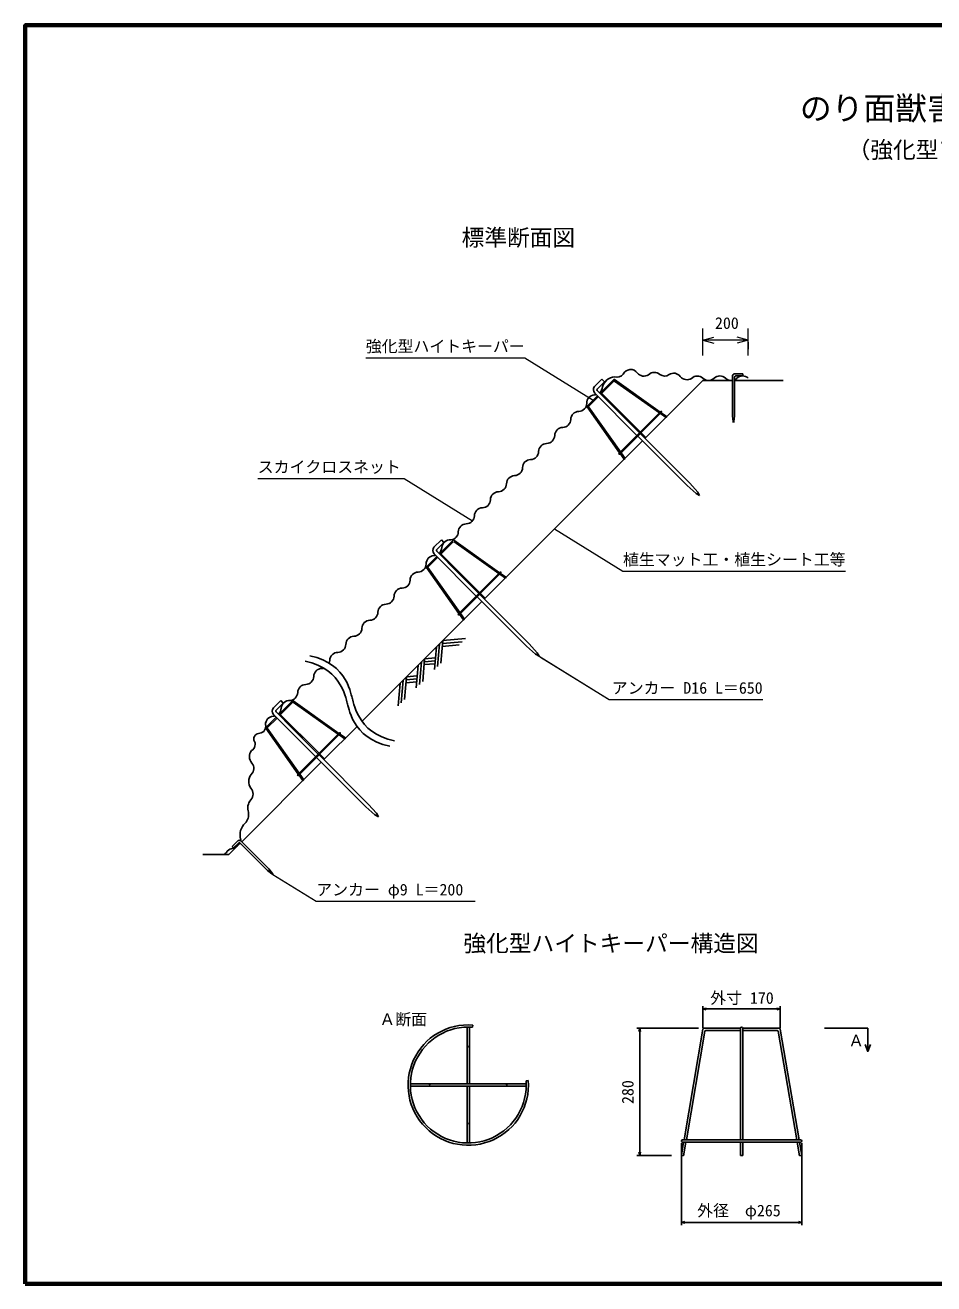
# Model space of a CAD drawing. Units: millimetres, scale not verified. Extents: x 400 to 16400, y 400 to 11650.
# Drawn here: x 400 to 8400, y 400 to 11480 of the extents above; entities that cross this region are included whole.
import ezdxf
from ezdxf.enums import TextEntityAlignment as Align

# ---------------------------------------------------------------- set-up
doc = ezdxf.new("R2010")
doc.units = ezdxf.units.MM
doc.header["$LTSCALE"] = 40
doc.layers.add('C-BMK-HTXT', color=7, linetype='Continuous')
doc.layers.add('C-TTL-TXT', color=7, linetype='Continuous')
for name, color, linetype, lineweight in [('C-STR', 7, 'Continuous', 25), ('C-STR-DIM', 1, 'Continuous', 13), ('C-STR-HTXT', 1, 'Continuous', 13), ('C-TTL-LINE', 7, 'Continuous', 25)]:
    doc.layers.add(name, color=color, linetype=linetype, lineweight=lineweight)
doc.styles.add('ＭＳ ゴシック', font='')
doc.styles.get('ＭＳ ゴシック').set_extended_font_data('MS Gothic')

msp = doc.modelspace()

# ---------------------------------------------------------------- linework, layer by layer
at = {"layer": 'C-STR'}
for p, q in [((5413.35, 8298.56), (5478.28, 8363.49)), ((5436.64, 8276.59), (5500.91, 8340.86)), ((5468.44, 8246.06), (5582.42, 8360.04)), ((5583.28, 8346.76), (5475.51, 8238.98)), ((5500.91, 8340.86), (5478.28, 8363.49)), ((5991.18, 8074.42), (5587.39, 8360.59)), ((6366.48, 8352.14), (5857.34, 7843)), ((6366.48, 8352.14), (6606.48, 8352.14)), ((6606.48, 8352.14), (6628.48, 8352.14)), ((6628.48, 8393.78), (6628.48, 8042.36)), ((6646.48, 8382.36), (6646.48, 8042.36)), ((6646.48, 8352.14), (7073.35, 8352.14)), ((6651.52, 8411.55), (6717.41, 8411.55)), ((6717.41, 8392.33), (6657.29, 8392.33)), ((6666.48, 8352.14), (6726.48, 8352.14)), ((6717.41, 8392.33), (6717.41, 8411.55)), ((5347.38, 8125), (5438.74, 8216.36)), ((5414.62, 8240.48), (5785.93, 7869.16)), ((5437.24, 8263.11), (5808.55, 7891.8)), ((5460.86, 8239.49), (5808.55, 7891.8)), ((5467.93, 8246.56), (5815.63, 7898.87)), ((5633.04, 7716.28), (5346.83, 8120.03)), ((5635.33, 7704.43), (6003.01, 8072.11)), ((5785.93, 7869.17), (5995.94, 8079.18)), ((6047.41, 8034.56), (5999.45, 8068.55)), ((6047.41, 8034.56), (6042.06, 8026.12)), ((6634.48, 7992.36), (6628.48, 8042.36)), ((6634.48, 7992.36), (6637.48, 7982.36)), ((6637.48, 7982.36), (6640.48, 7992.36)), ((6640.48, 7992.36), (6646.48, 8042.36)), ((5628.26, 7711.5), (5785.93, 7869.17)), ((5815.63, 7884.72), (5857.34, 7843)), ((5815.63, 7884.72), (6251.46, 7448.89)), ((5815.64, 7884.74), (5857.36, 7843.02)), ((5822.7, 7891.8), (5864.42, 7850.08)), ((5834.72, 7820.38), (4443.15, 6428.81)), ((5793, 7862.1), (6228.83, 7426.26)), ((5672.9, 7660.05), (5638.91, 7708)), ((5681.35, 7665.4), (5672.9, 7660.05)), ((6307.48, 7356.1), (6228.83, 7426.26)), ((6321.63, 7370.24), (6251.46, 7448.89)), ((6307.48, 7356.1), (6338.13, 7339.6)), ((6338.13, 7339.6), (6321.63, 7370.24)), ((3999.15, 6884.36), (4064.08, 6949.29)), ((4022.44, 6862.39), (4086.71, 6926.66)), ((4054.24, 6831.86), (4168.22, 6945.84)), ((4169.08, 6932.56), (4061.31, 6824.79)), ((4086.71, 6926.66), (4064.08, 6949.29)), ((4576.98, 6660.22), (4173.19, 6946.39)), ((3933.18, 6710.8), (4024.54, 6802.16)), ((4000.42, 6826.28), (4371.73, 6454.97)), ((4023.04, 6848.91), (4394.36, 6477.6)), ((4046.66, 6825.29), (4394.36, 6477.6)), ((4053.74, 6832.36), (4401.43, 6484.67)), ((4218.84, 6302.08), (3932.63, 6705.83)), ((4120.71, 6751.25), (4394.36, 6477.6)), ((4214.06, 6297.31), (4581.74, 6664.98)), ((4221.14, 6290.23), (4588.81, 6657.91)), ((4633.21, 6620.37), (4585.26, 6654.35)), ((4633.21, 6620.37), (4627.86, 6611.92)), ((4378.8, 6447.9), (4814.64, 6012.06)), ((4401.43, 6470.53), (4837.26, 6034.69)), ((4401.44, 6470.54), (4443.16, 6428.82)), ((4408.5, 6477.6), (4450.22, 6435.88)), ((4420.52, 6406.18), (3405.76, 5391.42)), ((4258.7, 6245.85), (4224.71, 6293.81)), ((4267.15, 6251.2), (4258.7, 6245.85)), ((4020.72, 6006.38), (4003.29, 5807.14)), ((4049.01, 6034.67), (4031.58, 5835.43)), ((4077.29, 6062.95), (4059.86, 5863.71)), ((4072.74, 6010.93), (4219.96, 6023.81)), ((4075.02, 6036.94), (4248.25, 6052.1)), ((4077.29, 6062.95), (4276.53, 6080.38)), ((4893.29, 5941.9), (4814.64, 6012.06)), ((4907.43, 5956.04), (4837.26, 6034.69)), ((3888.91, 5874.57), (3871.48, 5675.33)), ((3917.19, 5902.85), (3899.76, 5703.61)), ((3914.91, 5876.84), (4010.12, 5885.17)), ((3917.19, 5902.85), (4012.39, 5911.18)), ((4893.29, 5941.9), (4923.93, 5925.4)), ((4923.93, 5925.4), (4907.43, 5956.04)), ((3860.62, 5846.28), (3843.19, 5647.04)), ((3912.64, 5850.83), (4007.84, 5859.16)), ((3700.52, 5686.18), (3683.09, 5486.94)), ((3728.8, 5714.46), (3711.37, 5515.23)), ((3757.09, 5742.75), (3739.66, 5543.51)), ((3752.54, 5690.73), (3847.74, 5699.06)), ((3754.81, 5716.74), (3850.02, 5725.07)), ((3757.09, 5742.75), (3852.29, 5751.08)), ((2584.94, 5470.14), (2649.87, 5535.08)), ((2608.23, 5448.18), (2672.5, 5512.45)), ((2608.83, 5434.69), (2980.14, 5063.38)), ((2640.02, 5417.64), (2754.01, 5531.63)), ((2754.87, 5518.35), (2647.09, 5410.57)), ((2672.5, 5512.45), (2649.87, 5535.08)), ((3162.77, 5246.01), (2758.98, 5532.18)), ((2518.97, 5296.59), (2610.33, 5387.95)), ((2586.2, 5412.07), (2957.51, 5040.76)), ((2632.45, 5411.07), (2980.14, 5063.38)), ((2639.52, 5418.15), (2987.21, 5070.45)), ((2684.21, 5359.31), (2980.14, 5063.38)), ((2706.49, 5337.03), (2980.14, 5063.38)), ((2804.63, 4887.87), (2518.42, 5291.62)), ((2799.85, 4883.09), (3167.53, 5250.77)), ((2806.92, 4876.02), (3174.6, 5243.7)), ((3321.49, 5307.15), (3028.93, 5014.59)), ((3219, 5206.15), (3171.04, 5240.14)), ((3219, 5206.15), (3213.65, 5197.7)), ((3006.31, 4991.97), (2306.27, 4291.93)), ((2964.59, 5033.68), (3400.42, 4597.85)), ((2987.21, 5056.31), (3423.05, 4620.48)), ((2987.23, 5056.33), (3028.95, 5014.61)), ((2994.28, 5063.38), (3036, 5021.66)), ((2844.49, 4831.64), (2810.49, 4879.59)), ((2852.94, 4836.99), (2844.49, 4831.64)), ((3479.07, 4527.68), (3400.42, 4597.85)), ((3493.21, 4541.83), (3423.05, 4620.48)), ((3479.07, 4527.68), (3509.71, 4511.18)), ((3509.71, 4511.18), (3493.21, 4541.83)), ((2293.54, 4279.2), (2194.13, 4179.79)), ((2268.42, 4297.2), (2221.83, 4250.6)), ((2235.42, 4237.01), (2221.83, 4250.6)), ((2235.42, 4237.01), (2277.93, 4279.52)), ((2292.63, 4280.12), (2533.04, 4039.7)), ((2297.28, 4300.92), (2545.77, 4052.43)), ((2194.13, 4179.79), (1963.7, 4179.79)), ((2572.64, 4008.59), (2533.04, 4039.7)), ((2576.88, 4012.83), (2545.77, 4052.43)), ((2581.83, 4003.64), (2572.64, 4008.59)), ((2576.88, 4012.83), (2581.83, 4003.64)), ((4291.24, 2159.91), (4291.24, 2659.84)), ((4311.24, 2159.91), (4311.24, 2659.81)), ((4339.71, 2658.45), (4341.22, 2678.4)), ((6200.9, 1667.14), (6367.12, 2642.89)), ((6374.93, 2649.14), (6697.33, 2649.14)), ((6697.33, 2650.56), (6697.33, 1667.14)), ((6717.33, 2650.56), (6717.33, 1667.14)), ((6717.33, 2649.14), (7039.73, 2649.14)), ((7213.86, 1667.14), (7047.53, 2642.89)), ((4811.17, 2159.91), (3791.3, 2159.91)), ((4811.17, 2139.91), (3791.3, 2139.91)), ((4291.24, 1639.97), (4291.24, 2139.91)), ((4311.24, 1639.97), (4311.24, 2139.91)), ((4809.78, 2188.38), (4829.72, 2189.89)), ((6187.39, 1667.14), (7227.33, 1667.14)), ((6177.75, 1531.25), (6197.49, 1647.14)), ((6187.39, 1647.14), (7227.33, 1647.14)), ((6697.33, 1647.14), (6697.33, 1529.14)), ((6717.33, 1647.14), (6717.33, 1529.14)), ((7237.03, 1531.25), (7217.27, 1647.14)), ((6197.26, 1526.87), (6177.75, 1531.25)), ((6697.33, 1529.14), (6717.33, 1529.14)), ((7237.03, 1531.25), (7217.51, 1526.87))]:
    msp.add_line(p, q, dxfattribs=at)
at = {"layer": 'C-STR', "color": 2}
msp.add_line((3405.76, 5391.42), (3366.12, 5351.78), dxfattribs=at)
at = {"layer": 'C-STR', "color": 1}
for p, q in [((6367.12, 2654.88), (6367.12, 2844.1)), ((6367.12, 2820.1), (6396.1, 2827.86)), ((6367.12, 2820.1), (6396.1, 2812.33)), ((6367.12, 2820.1), (7047.12, 2820.1)), ((7047.12, 2820.1), (7018.14, 2827.86)), ((7047.12, 2820.1), (7018.14, 2812.33)), ((7047.12, 2654.88), (7047.12, 2844.1)), ((6327.2, 2649.14), (5786.47, 2649.14)), ((5810.47, 2649.14), (5802.71, 2620.16)), ((5810.47, 1529.14), (5810.47, 2649.14)), ((5810.47, 2649.14), (5818.24, 2620.16)), ((7437.4, 2649.14), (7818.77, 2649.14)), ((7818.77, 2445.64), (7842.62, 2505.42)), ((5810.47, 1529.14), (5802.71, 1558.12)), ((5810.47, 1529.14), (5818.24, 1558.12)), ((6177.39, 1637.14), (6177.39, 916.61)), ((7237.39, 1637.14), (7237.39, 916.61)), ((6090.36, 1529.14), (5786.47, 1529.14)), ((6177.39, 940.61), (6206.36, 948.38)), ((6177.39, 940.61), (6206.36, 932.85)), ((7237.39, 940.61), (7208.41, 932.85))]:
    msp.add_line(p, q, dxfattribs=at)
for points in [[(7818.77, 2649.14), (7818.77, 2445.64), (7794.91, 2505.42)], [(6177.39, 940.61), (7237.39, 940.61), (7208.41, 948.38)]]:
    msp.add_lwpolyline(points, dxfattribs=at)
at = {"layer": 'C-STR'}
for centre, radius, start, end in [((5731.02, 8375.95), 72.5, 36.89091, 153.1588), ((5938.26, 8351.07), 72.5, 47.09569, 134.30133), ((5596.6, 8265.04), 118.63, 94.13098, 164.85358), ((5585.25, 8357.21), 4, 57.65, 135), ((5586.41, 8343.8), 4.31, 62.13669, 136.56992), ((5608.42, 8454.06), 73.56, 253.92396, 321.91635), ((5846.98, 8462.99), 72.5, 216.89091, 304.09655), ((6028.59, 8463.99), 72.5, 235.59152, 304.09655), ((6109.87, 8343.91), 72.5, 36.89091, 124.09655), ((6225.84, 8430.95), 72.5, 216.89091, 304.09655), ((6317.12, 8319.03), 72.5, 47.09569, 134.30133), ((6416.48, 8424.64), 72.5, 226.39718, 313.60282), ((6516.48, 8319.64), 72.5, 46.39718, 133.60282), ((6616.48, 8424.64), 72.5, 226.39718, 279.52728), ((6651.83, 8387.32), 24.23, 90.74558, 164.52089), ((6656.48, 8382.36), 10, 85.32404, 180), ((6616.48, 8424.64), 72.5, 294.44334, 313.60282), ((6716.48, 8319.64), 72.5, 46.39718, 133.60282), ((5417.19, 8153.05), 72.51, 94.59743, 181.79409), ((5444.31, 8270.18), 42, 137.49393, 225), ((5409.61, 8297.81), 72.5, 271.39718, 284.31555), ((5444.31, 8270.18), 10, 140.11233, 225), ((5409.61, 8297.81), 72.5, 311.00491, 358.60282), ((5464.4, 8243.02), 5, 45, 225), ((5272.23, 8152.55), 72.5, 271.39718, 358.60282), ((5350.21, 8122.17), 4, 135, 212.35), ((5363.25, 8121.06), 4, 135, 212.35), ((5130.81, 8011.13), 72.5, 271.39718, 358.60282), ((5275.77, 8007.59), 72.5, 91.39718, 178.60282), ((5999.47, 8075.64), 5, 315, 135), ((4989.39, 7869.7), 72.5, 271.39718, 358.60282), ((5134.34, 7866.17), 72.5, 91.39718, 178.60282), ((4992.92, 7724.75), 72.5, 91.39718, 178.60282), ((4851.5, 7583.33), 72.5, 91.39718, 178.60282), ((4847.97, 7728.28), 72.5, 271.39718, 358.60282), ((5631.8, 7707.97), 5, 135, 315), ((4706.55, 7586.86), 72.5, 271.39718, 358.60282), ((4565.12, 7445.44), 72.5, 271.39718, 358.60282), ((4710.08, 7441.9), 72.5, 91.39718, 178.60282), ((4568.66, 7300.48), 72.5, 91.39718, 178.60282), ((4427.24, 7159.06), 72.5, 91.39718, 178.60282), ((4423.7, 7304.02), 72.5, 271.39718, 358.60282), ((4282.28, 7162.6), 72.5, 271.39718, 358.60282), ((4140.87, 7021.19), 72.5, 275.61407, 358.59058), ((4285.82, 7017.64), 72.5, 91.39718, 178.60282), ((4030.12, 6855.98), 42, 137.49393, 225), ((3995.41, 6883.61), 72.5, 311.00491, 358.60282), ((4140.74, 6875.91), 73.09, 84.29482, 175.34771), ((4002.99, 6738.85), 72.51, 94.59743, 181.79409), ((3995.41, 6883.61), 72.5, 271.39718, 284.31555), ((4030.12, 6855.98), 10, 140.11233, 225), ((4050.2, 6828.82), 5, 45, 225), ((3861.57, 6593.39), 72.5, 91.39718, 178.60282), ((3858.03, 6738.35), 72.5, 271.39718, 358.60282), ((3936.01, 6707.97), 4, 135, 212.35), ((3949.05, 6706.86), 4, 135, 212.35), ((4585.27, 6661.44), 5, 315, 135), ((3716.6, 6596.91), 72.5, 271.39718, 358.60282), ((3575.17, 6455.49), 72.5, 271.39718, 358.60282), ((3720.13, 6451.96), 72.5, 91.39718, 178.60282), ((3578.71, 6310.53), 72.5, 91.39718, 178.60282), ((3437.29, 6169.11), 72.5, 91.39718, 178.60282), ((3433.75, 6314.07), 72.5, 271.39718, 358.60282), ((4217.6, 6293.77), 5, 135, 315), ((3295.87, 6027.69), 72.5, 91.39718, 178.60282), ((3292.33, 6172.65), 72.5, 271.39718, 358.60282), ((3150.91, 6031.23), 72.5, 271.39718, 358.60282), ((3009.49, 5889.81), 72.5, 339.42556, 358.60282), ((3154.45, 5886.27), 72.5, 133.66045, 178.60282), ((3154.45, 5886.27), 72.5, 91.39718, 133.66045), ((3013.02, 5744.85), 72.5, 91.39718, 178.60282), ((3017.87, 5834.82), 18.7, 249.29824, 308.03281), ((2871.6, 5603.43), 72.5, 91.39718, 178.60282), ((2868.07, 5748.38), 72.5, 271.39718, 358.60282), ((2726.63, 5606.95), 72.5, 271.39718, 358.60282), ((2615.9, 5441.77), 42, 137.49393, 225), ((2615.9, 5441.77), 10, 140.11233, 225), ((2581.2, 5469.4), 72.5, 311.00491, 358.60282), ((2726.53, 5461.7), 73.09, 84.29482, 175.34771), ((2756.84, 5528.8), 4, 57.65, 135), ((2758, 5515.38), 4.31, 62.13669, 136.56992), ((2456.53, 5307.41), 61.61, 279.01613, 14.05137), ((2588.78, 5324.64), 72.51, 94.59743, 181.79409), ((2581.2, 5469.4), 72.5, 271.39718, 284.31555), ((2635.99, 5414.61), 5, 45, 225), ((2463.6, 5196.05), 50.58, 87.06363, 192.66249), ((2521.8, 5293.76), 4, 135, 212.35), ((2534.84, 5292.65), 4, 135, 212.35), ((3171.06, 5247.23), 5, 315, 135), ((2360.7, 5149.76), 64.08, 300.24655, 33.32123), ((2459.79, 5041.31), 85.34, 141.52634, 221.59693), ((2468.52, 4822.44), 100.75, 141.71516, 215.17044), ((2340.32, 4938.19), 72.5, 312.65082, 39.85646), ((2803.39, 4879.56), 5, 135, 315), ((2327.38, 4712.24), 78.59, 317.99625, 41.58676), ((2473.2, 4587.23), 113.52, 140.36093, 198.7239), ((2252.54, 4533.22), 114.5, 316.76474, 8.82548), ((2432.99, 4352.6), 140.92, 133.51433, 195.31231), ((2238.65, 4155.01), 79.45, 108.11561, 147.73188), ((2189.82, 4355.32), 127.11, 280.9419, 315.80865), ((2285.33, 4279.83), 24.23, 60.47911, 134.25442), ((2285.56, 4273.05), 10, 45, 139.67596), ((2228.95, 4317.12), 72.5, 314.09899, 330.0782), ((2226.66, 4298.11), 72.5, 0.73984, 13.78448), ((2130.43, 4227.94), 51.14, 289.68759, 323.36964), ((4301.24, 2149.91), 530, 85.67308, 4.327), ((6707.33, 2650.56), 10, 0, 180), ((6374.93, 2641.14), 8, 90, 167.35), ((6391.8, 2621.12), 8, 90, 167.35), ((7022.85, 2621.14), 8, 12.64765, 89.99293), ((7039.73, 2641.14), 8, 12.65, 90), ((4301.24, 2479.91), 10, 0, 180), ((4301.24, 2481.91), 8, 0, 180), ((3971.24, 2149.91), 10, 90, 270), ((4631.24, 2149.91), 10, 270, 90), ((4301.24, 1819.91), 10, 180, 0), ((6187.39, 1657.14), 10, 90, 270), ((7227.33, 1657.14), 10, 270, 90)]:
    msp.add_arc(centre, radius, start, end, dxfattribs=at)
for points in [[(2863.78, 5880.25), (3201.8, 5819.21), (3228.94, 5515.08), (3236.96, 5507.07)], [(2906.63, 5927.33), (3244.66, 5866.29), (3271.8, 5562.16), (3279.81, 5554.15)], [(3652.99, 5180.97), (3314.97, 5242.01), (3287.82, 5546.14), (3279.81, 5554.15)], [(3610.14, 5133.89), (3272.11, 5194.93), (3244.97, 5499.06), (3236.96, 5507.07)]]:
    msp.add_open_spline(points, degree=3, dxfattribs=at)
at = {"layer": 'C-STR-DIM'}
for p, q in [((6366.48, 8572.14), (6366.48, 8809.31)), ((6766.48, 8572.14), (6766.48, 8809.31)), ((6366.48, 8707.21), (6463.07, 8733.09)), ((6766.48, 8707.21), (6366.48, 8707.21)), ((6366.48, 8707.21), (6463.07, 8681.33)), ((6766.48, 8707.21), (6669.88, 8733.09)), ((6766.48, 8707.21), (6669.88, 8681.33)), ((6766.48, 8689.31), (6766.48, 8627.21))]:
    msp.add_line(p, q, dxfattribs=at)
at = {"layer": 'C-STR-HTXT'}
for p, q in [((3398.94, 8551.3), (4798.94, 8551.3)), ((4798.94, 8551.3), (5401.19, 8178.81)), ((2447.65, 7489.39), (3736.31, 7489.39)), ((3736.31, 7489.39), (4338.56, 7116.9)), ((5060.94, 7046.6), (5663.19, 6674.1)), ((5663.19, 6674.1), (7623.19, 6674.1)), ((4923.93, 5925.4), (5526.18, 5552.91)), ((4938.23, 5916.34), (5540.48, 5543.85)), ((5540.48, 5543.85), (6895.09, 5543.85)), ((2581.83, 4003.64), (2962.74, 3768.05)), ((2962.74, 3768.05), (4362.74, 3768.05))]:
    msp.add_line(p, q, dxfattribs=at)
at = {"layer": 'C-TTL-LINE'}
for p, q in [((5984, 8067.25), (5588.42, 8347.6)), ((5360.42, 8123.89), (5445.81, 8209.29)), ((5640.21, 7723.45), (5359.87, 8118.92)), ((6042.05, 8026.1), (5992.28, 8061.38)), ((5681.36, 7665.41), (5646.08, 7715.18)), ((4569.81, 6653.05), (4174.22, 6933.41)), ((3946.22, 6709.7), (4031.61, 6795.09)), ((4226.01, 6309.25), (3945.68, 6704.72)), ((4627.85, 6611.91), (4578.08, 6647.18)), ((4267.16, 6251.21), (4231.88, 6300.98)), ((3155.59, 5238.83), (2760.01, 5519.19)), ((2532, 5295.48), (2617.4, 5380.87)), ((2811.8, 4895.04), (2531.46, 5290.51)), ((3213.64, 5197.69), (3163.87, 5232.97)), ((2852.95, 4837), (2817.67, 4886.77)), ((6221.18, 1667.14), (6384, 2622.87)), ((6391.8, 2629.14), (6697.33, 2629.14)), ((6717.33, 2629.14), (7022.85, 2629.14)), ((7193.57, 1667.14), (7030.65, 2622.89)), ((6197.29, 1526.87), (6217.78, 1647.14)), ((7217.49, 1526.87), (7196.98, 1647.14))]:
    msp.add_line(p, q, dxfattribs=at)
at = {"layer": 'C-TTL-LINE', "color": 2, "lineweight": 70}
msp.add_lwpolyline([(400, 400), (16400, 400), (16400, 11480), (400, 11480)], close=True, dxfattribs=at)
at = {"layer": 'C-TTL-LINE'}
msp.add_arc((4301.24, 2149.91), 510, 85.67308, 4.327, dxfattribs=at)

# ---------------------------------------------------------------- texts
at = {"layer": 'C-BMK-HTXT', "style": 'ＭＳ ゴシック'}
for s, p in [('植生マット工・植生シート工等', (5663.19, 6694.1)), ('アンカー D16 L＝650', (5565.09, 5563.85)), ('アンカー φ9 L＝200 ', (2962.74, 3788.05)), ('外寸 170', (6431.51, 2834.65)), ('Ａ断面', (3518.47, 2646.24))]:
    msp.add_text(s, height=102.6, dxfattribs=at).set_placement(p, align=Align.BOTTOM_LEFT)
msp.add_text('280', height=102.6, rotation=90, dxfattribs=at).set_placement((5786.99, 1983.43), align=Align.BOTTOM_LEFT)
at = {"layer": 'C-STR-DIM', "color": 7, "style": 'ＭＳ ゴシック'}
for s, p in [('200', (6473.26, 8775.38)), ('外径\u3000φ265', (6316.53, 963.23))]:
    msp.add_text(s, height=102.6, dxfattribs=at).set_placement(p, align=Align.BOTTOM_LEFT)
at = {"layer": 'C-STR-HTXT', "color": 7, "style": 'ＭＳ ゴシック'}
for s, p in [('強化型ハイトキーパー', (3398.94, 8571.3)), ('スカイクロスネット', (2447.65, 7509.39)), ('Ａ', (7646.27, 2458.62))]:
    msp.add_text(s, height=102.6, dxfattribs=at).set_placement(p, align=Align.BOTTOM_LEFT)
at = {"layer": 'C-TTL-TXT', "color": 3, "style": 'ＭＳ ゴシック'}
for s, height, p in [('のり面獣害対策工標準施工図', 205.3, (9040.69, 10584.18)), ('（強化型アニマルガード工法）', 146.6, (9040.69, 10265.54))]:
    msp.add_text(s, height=height, dxfattribs=at).set_placement(p, align=Align.BOTTOM_CENTER)
at = {"layer": 'C-TTL-TXT', "style": 'ＭＳ ゴシック'}
msp.add_text('標準断面図', height=146.6, dxfattribs=at).set_placement((4242.53, 9610.55), align=Align.MIDDLE_LEFT)
msp.add_text('強化型ハイトキーパー構造図', height=146.6, dxfattribs=at).set_placement((4258.21, 3280.31), align=Align.BOTTOM_LEFT)

doc.saveas('drawing.dxf')
